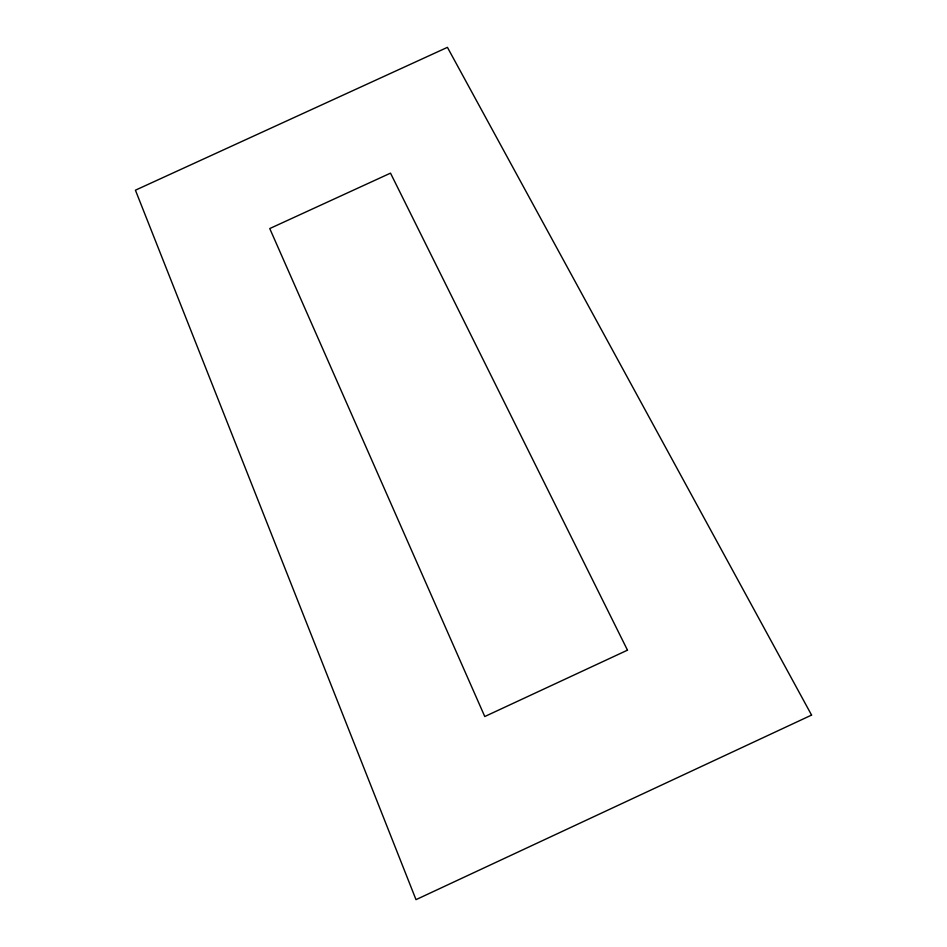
<?xml version="1.0" encoding="UTF-8"?>
<svg xmlns="http://www.w3.org/2000/svg" width="947" height="947" viewBox="0 0 947 947"><rect width="100%" height="100%" fill="white"/><g stroke="black" fill="none" stroke-linecap="round" stroke-linejoin="round"><path stroke-width="1.42" d="M811.579 715.08L416.005 899.65L135.421 190.193L447.422 47.35L811.579 715.08M627.482 650.163L484.769 716.524L269.753 228.558L390.507 173.147L627.482 650.163"/></g></svg>
